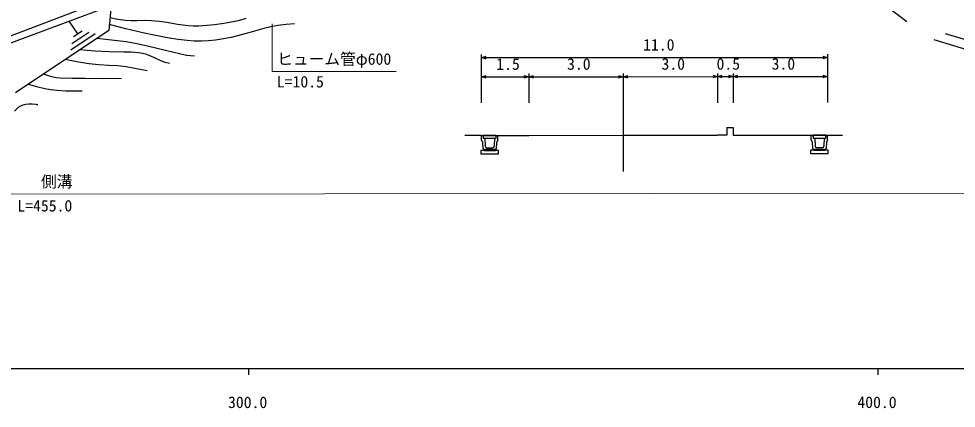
# Model space of a CAD drawing. Units: millimetres, scale not verified. Extents: x 40000 to 680000, y 20000 to 380000.
# Drawn here: x 331471 to 480438, y 198715 to 260546 of the extents above; entities that cross this region are included whole.
import ezdxf
from ezdxf.enums import TextEntityAlignment as Align

# ---------------------------------------------------------------- set-up
doc = ezdxf.new("R2010")
doc.units = ezdxf.units.MM
doc.header["$LTSCALE"] = 1000
for name, color, linetype, lineweight in [('M-BGD', 7, 'Continuous', 25), ('M-BGD-HTXT', 7, 'Continuous', 13), ('M-TTL-BAND', 7, 'Continuous', 25)]:
    doc.layers.add(name, color=color, linetype=linetype, lineweight=lineweight)
doc.styles.add('ＭＳ ゴシック', font='')
doc.styles.get('ＭＳ ゴシック').set_extended_font_data('MS Gothic')

msp = doc.modelspace()

# ---------------------------------------------------------------- linework, layer by layer
at = {"layer": 'M-BGD'}
for p, q in [((472609, 260071), (467791, 263772)), ((309258, 249942), (344268, 263171)), ((309300, 248951), (346157, 262676)), ((346157, 262676), (345790, 258709)), ((340840, 258141), (339483, 260174)), ((345790, 258709), (330933, 248808)), ((343633, 258169), (339744, 255573)), ((339912, 256632), (342600, 258426)), ((341524, 258598), (340156, 257685)), ((478671, 258203), (484465, 256462)), ((485326, 254664), (476941, 257184)), ((404999, 247192), (404993, 254872)), ((459993, 254910), (459999, 247230)), ((404994, 254372), (459994, 254410)), ((412496, 251840), (412499, 247197)), ((427496, 251850), (427499, 247208)), ((442496, 251860), (442499, 247218)), ((444996, 251862), (444999, 247220)), ((404996, 251334), (412496, 251340)), ((412496, 251340), (427496, 251350)), ((427496, 251350), (442496, 251360)), ((442496, 251360), (444996, 251362)), ((444996, 251362), (459996, 251372)), ((427498, 248036), (427506, 236299)), ((444002, 243304), (445002, 243305)), ((444002, 243304), (444002, 242054)), ((445002, 243305), (445002, 242055)), ((405002, 242027), (402336, 242026)), ((405002, 242027), (412502, 242033)), ((405002, 242027), (405252, 242028)), ((405003, 241327), (405002, 242027)), ((405203, 240851), (405003, 241327)), ((405252, 242028), (405278, 241578)), ((407327, 242029), (405277, 242028)), ((405277, 242028), (405278, 241578)), ((405278, 241578), (407328, 241579)), ((405278, 241578), (405553, 241578)), ((405553, 241578), (405595, 240336)), ((407053, 241579), (407012, 240337)), ((407053, 241579), (407328, 241579)), ((407328, 241579), (407327, 242029)), ((407328, 241579), (407352, 242029)), ((407352, 242029), (407602, 242029)), ((407603, 241329), (407403, 240853)), ((407603, 241329), (407602, 242029)), ((412502, 242033), (427502, 242043)), ((427502, 242043), (442502, 242053)), ((444002, 242054), (442502, 242053)), ((445002, 242055), (460002, 242065)), ((457403, 241364), (457402, 242064)), ((457402, 242064), (457652, 242064)), ((457603, 240887), (457403, 241364)), ((457652, 242064), (457678, 241614)), ((459727, 242065), (457677, 242064)), ((457677, 242064), (457678, 241614)), ((457678, 241614), (459728, 241615)), ((457678, 241614), (457953, 241614)), ((457953, 241614), (457995, 240372)), ((459453, 241615), (459412, 240373)), ((459453, 241615), (459728, 241615)), ((459728, 241615), (459727, 242065)), ((459728, 241615), (459752, 242065)), ((459752, 242065), (460002, 242065)), ((460003, 241365), (459803, 240889)), ((460002, 242065), (462352, 242067)), ((460003, 241365), (460002, 242065)), ((405254, 239928), (405203, 240851)), ((405404, 239778), (405254, 239928)), ((405862, 240078), (406745, 240079)), ((407354, 239929), (407204, 239779)), ((407403, 240853), (407354, 239929)), ((457654, 239964), (457603, 240887)), ((457804, 239814), (457654, 239964)), ((458262, 240114), (459145, 240115)), ((459754, 239965), (459604, 239815)), ((459803, 240889), (459754, 239965)), ((407704, 239629), (404904, 239627)), ((404904, 239627), (404904, 239127)), ((404904, 239127), (407704, 239129)), ((407204, 239779), (405404, 239778)), ((407204, 239779), (405404, 239778)), ((405404, 239778), (405404, 239628)), ((405404, 239628), (407204, 239629)), ((407204, 239629), (407204, 239779)), ((407704, 239129), (407704, 239629)), ((460104, 239666), (457304, 239664)), ((457304, 239664), (457304, 239164)), ((457304, 239164), (460104, 239166)), ((459604, 239815), (457804, 239814)), ((459604, 239815), (457804, 239814)), ((457804, 239814), (457804, 239664)), ((457804, 239664), (459604, 239665)), ((459604, 239665), (459604, 239815)), ((460104, 239166), (460104, 239666))]:
    msp.add_line(p, q, dxfattribs=at)
for points in [[(345970, 260732), (347192, 260503), (348419, 260335), (349323, 260284), (350242, 260293), (351412, 260325), (352580, 260297), (353782, 260175), (354991, 259992), (356674, 259707), (358369, 259482), (359234, 259424), (360111, 259426), (361348, 259505), (362593, 259644), (364074, 259840), (365552, 260096), (366584, 260336), (367612, 260637)], [(375285, 259754), (373970, 259657), (372654, 259500), (371529, 259281), (370413, 259004), (367824, 258271), (365221, 257597), (363999, 257351), (362755, 257164), (361622, 257049), (360484, 256995), (359365, 257007), (358238, 257079), (356797, 257242), (355353, 257466), (353261, 257867), (351183, 258326), (348509, 258961), (345831, 259620)], [(343868, 257453), (346195, 257212), (348514, 256911), (350238, 256620), (351950, 256268), (355025, 255489), (358127, 254766), (358760, 254698), (359392, 254683)], [(355406, 253441), (354710, 253621), (354024, 253862), (352922, 254392), (351803, 254864), (351158, 255030), (350487, 255141), (349329, 255233), (348165, 255266), (345852, 255294), (343544, 255381), (342351, 255485), (341148, 255616)], [(338823, 254113), (340720, 253755), (342623, 253457), (344173, 253298), (345730, 253200), (347147, 253104), (348554, 252948), (350207, 252670), (351862, 252336)], [(405744, 254157), (404994, 254372), (405744, 254586)], [(459244, 254625), (459994, 254410), (459244, 254196)], [(347799, 251070), (344881, 251035), (341949, 251059), (340012, 251050), (338071, 251101), (337392, 251190), (336713, 251340), (336043, 251542), (335378, 251770)], [(405746, 251119), (404996, 251334), (405746, 251549)], [(411746, 251555), (412496, 251340), (411746, 251125)], [(413246, 251124), (412496, 251340), (413246, 251554)], [(426746, 251565), (427496, 251350), (426746, 251136)], [(428246, 251135), (427496, 251350), (428246, 251564)], [(441746, 251575), (442496, 251360), (441746, 251146)], [(443246, 251145), (442496, 251360), (443246, 251575)], [(444246, 251577), (444996, 251362), (444246, 251148)], [(445746, 251147), (444996, 251362), (445746, 251576)], [(459246, 251588), (459996, 251372), (459246, 251158)], [(332984, 250174), (334291, 249792), (335618, 249465), (336571, 249302), (337535, 249198), (338946, 249127), (340361, 249116), (340959, 249120), (341564, 249126)], [(330819, 245877), (331103, 246204), (331434, 246490), (331788, 246705), (332175, 246867), (332612, 246985), (333068, 247043), (333627, 247035), (334189, 246966), (334336, 246943), (334483, 246919)]]:
    msp.add_lwpolyline(points, dxfattribs=at)
for centre, start, end in [((405845, 240327), 177.994, 273.9945), ((406762, 240328), 266.08486, 2.08535), ((458245, 240364), 177.994, 273.9945), ((459162, 240364), 266.08486, 2.08535)]:
    msp.add_arc(centre, 250, start, end, dxfattribs=at)
at = {"layer": 'M-BGD-HTXT'}
for p, q in [((371761, 252183), (371755, 259752)), ((391464, 252196), (371761, 252183)), ((126237, 232585), (548513, 232878))]:
    msp.add_line(p, q, dxfattribs=at)
at = {"layer": 'M-TTL-BAND'}
for p, q in [((40000, 205000), (579000, 205000)), ((368000, 205000), (368000, 204000)), ((468000, 205000), (468000, 204000))]:
    msp.add_line(p, q, dxfattribs=at)

# ---------------------------------------------------------------- texts
at = {"layer": 'M-BGD', "style": 'ＭＳ ゴシック'}
for s, p in [('11.0', (430681, 254942)), ('1.5', (407350, 251888)), ('3.0', (418600, 251896)), ('3.0', (433600, 251906)), ('0.5', (442350, 251913)), ('3.0', (451100, 251919))]:
    msp.add_text(s, height=1833, rotation=0.04, dxfattribs=at).set_placement(p, align=Align.BOTTOM_LEFT)
at = {"layer": 'M-BGD-HTXT', "style": 'ＭＳ ゴシック'}
for s, p in [('ヒューム管φ600', (372527, 252683)), ('L=10.5', (372478, 249087)), ('側溝', (334999, 233230)), ('L=455.0', (331252, 229396))]:
    msp.add_text(s, height=1833, rotation=0.04, dxfattribs=at).set_placement(p, align=Align.BOTTOM_LEFT)
at = {"layer": 'M-TTL-BAND', "style": 'ＭＳ ゴシック'}
for s, p in [('300.0', (367844, 198195)), ('400.0', (467844, 198195))]:
    msp.add_text(s, height=1833, dxfattribs=at).set_placement(p, align=Align.BOTTOM_CENTER)

doc.saveas('drawing.dxf')
